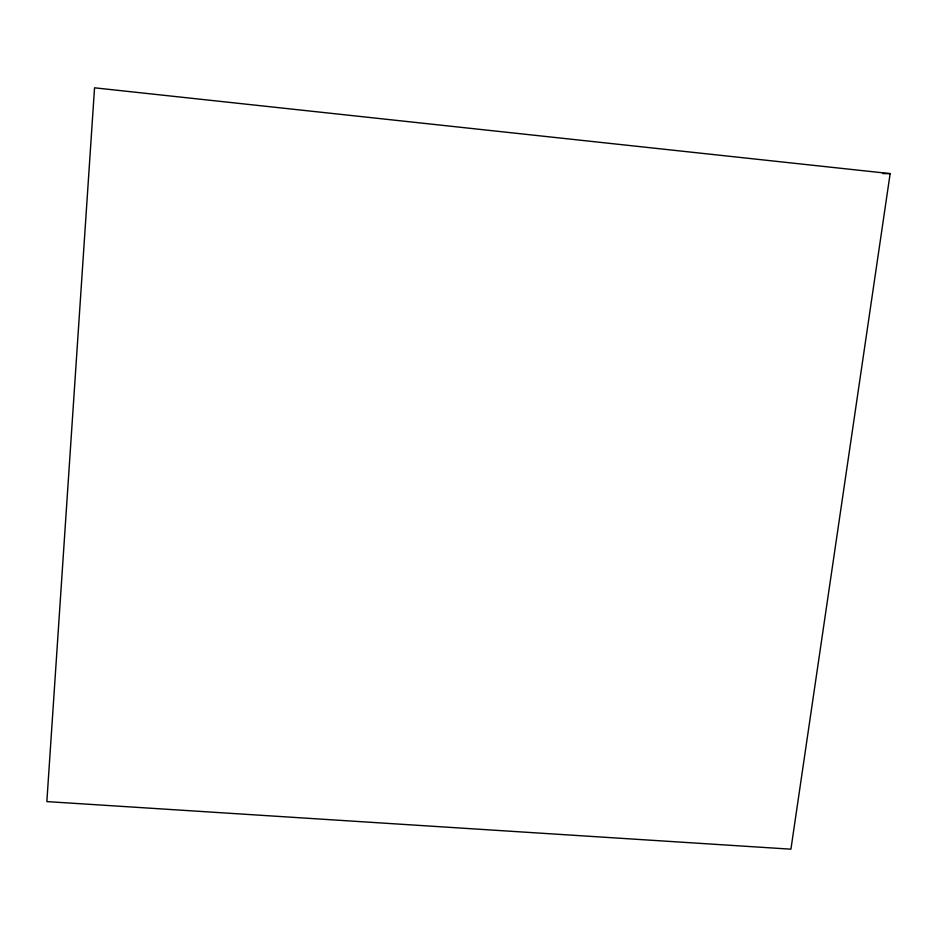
<?xml version="1.0" encoding="UTF-8"?>
<svg xmlns="http://www.w3.org/2000/svg" width="937" height="937" viewBox="0 0 937 937"><rect width="100%" height="100%" fill="white"/><g stroke="black" fill="none" stroke-linecap="round" stroke-linejoin="round"><path stroke-width="1.41" d="M890.15 173.614L790.922 849.18L46.85 801.592L94.543 87.82L890.15 173.614L882.83 173.591"/></g></svg>
